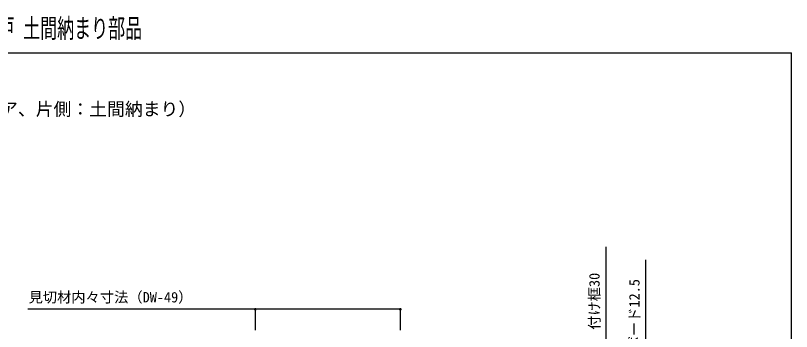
# Model space of a CAD drawing. Units: millimetres, scale not verified. Extents: x -525 to 525, y -804 to 800.
# Drawn here: x -128 to 525, y 492 to 758 of the extents above; entities that cross this region are included whole.
import ezdxf
from ezdxf.enums import TextEntityAlignment as Align

# ---------------------------------------------------------------- set-up
doc = ezdxf.new("R2010")
doc.units = ezdxf.units.MM
doc.header["$LTSCALE"] = 4
for name, color, linetype in [('0-1_USER1', 3, 'Continuous'), ('0-5_YKK_D', 6, 'Continuous'), ('0-6_YKK_ZWAK', 7, 'Continuous')]:
    doc.layers.add(name, color=color, linetype=linetype)
doc.styles.add('ＭＳ ゴシック', font='')
doc.styles.get('ＭＳ ゴシック').set_extended_font_data('MS Gothic')

msp = doc.modelspace()

# ---------------------------------------------------------------- linework, layer by layer
at = {"layer": '0-5_YKK_D'}
for p, q in [((73.87, 493.587), (73.87, 512.029)), ((195.87, 493.587), (195.87, 512.029))]:
    msp.add_line(p, q, dxfattribs=at)
for points in [[(369.134, 460.587), (369.134, 490.587), (369.134, 563.501)], [(402.379, 460.587), (402.379, 473.087), (402.379, 552.614)], [(195.87, 511.029), (73.87, 511.029), (-117.543, 511.029)]]:
    msp.add_lwpolyline(points, dxfattribs=at)
for centre in [(73.87, 511.029), (195.87, 511.029)]:
    msp.add_circle(centre, 0.637, dxfattribs=at)
at = {"layer": '0-6_YKK_ZWAK'}
msp.add_line((-525, 726.5), (525, 726.5), dxfattribs=at)
msp.add_lwpolyline([(-525, -803.5), (525, -803.5), (525, 726.5)], dxfattribs=at)

# ---------------------------------------------------------------- texts
at = {"layer": '0-1_USER1', "style": 'ＭＳ ゴシック', "width": 0.65}
msp.add_text('ガラスデザイン/クロスデザイン アウトセット引戸 片引き戸 土間納まり部品', height=16.13, dxfattribs=at).set_placement((-521.975, 734.375), align=Align.BOTTOM_LEFT)
at = {"layer": '0-1_USER1', "style": 'ＭＳ ゴシック'}
msp.add_text('■片引き戸\u3000壁付\u3000土間納まり用部品（片側：フロア、片側：土間納まり）', height=11, dxfattribs=at).set_placement((-486.153, 670.545), align=Align.BOTTOM_LEFT)
at = {"layer": '0-5_YKK_D', "style": 'ＭＳ ゴシック'}
for s, p in [('付け框30', (366.134, 493.751)), ('ボード12.5', (399.788, 476.523))]:
    msp.add_text(s, height=8.798, rotation=90, dxfattribs=at).set_placement(p, align=Align.BOTTOM_LEFT)
msp.add_text('見切材内々寸法（DW-49）', height=8.798, dxfattribs=at).set_placement((-117.066, 514.165), align=Align.BOTTOM_LEFT)

doc.saveas('drawing.dxf')
